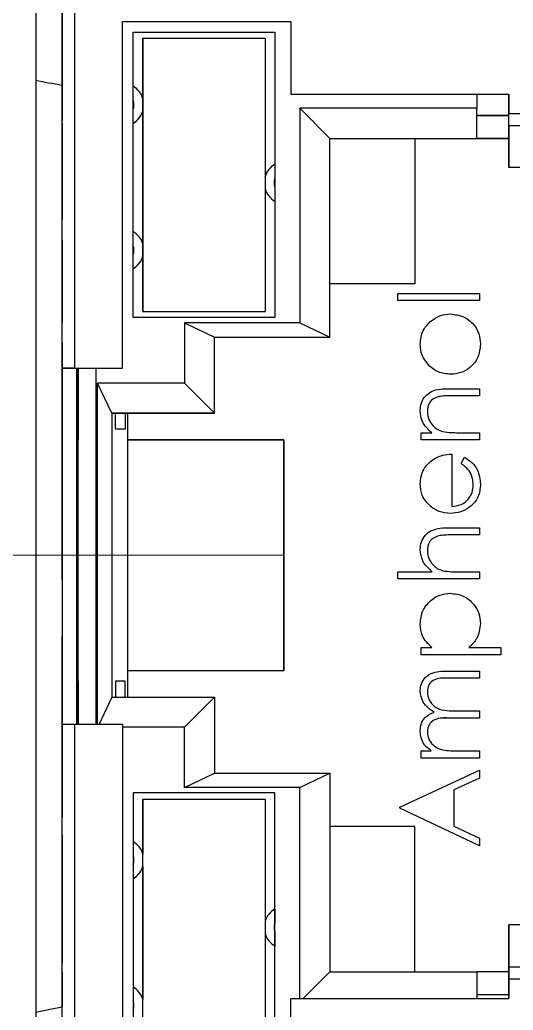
# Model space of a CAD drawing. Header units: millimetres. Extents: x 30 to 188, y 44 to 252.
# Drawn here: x 156.83 to 163.9, y 154.09 to 168.28 of the extents above; entities that cross this region are included whole.
import ezdxf

# ---------------------------------------------------------------- set-up
doc = ezdxf.new("R2010")
doc.units = ezdxf.units.MM

msp = doc.modelspace()

# ---------------------------------------------------------------- linework, layer by layer
at = {"color": 7, "linetype": 'Continuous', "lineweight": 25}
for p, q in [((157.056, 184.156), (157.056, 137.251)), ((157.434, 163.284), (157.434, 173.934)), ((157.612, 173.934), (157.612, 163.284)), ((157.434, 169.879), (157.434, 167.339)), ((157.434, 168.944), (157.434, 167.382)), ((158.298, 168.253), (160.711, 168.253)), ((158.298, 163.284), (158.298, 168.253)), ((158.298, 168.253), (160.711, 168.253)), ((160.711, 168.253), (160.711, 167.212)), ((160.711, 168.253), (160.711, 168.253)), ((160.711, 168.253), (160.711, 167.212)), ((158.45, 168.101), (160.482, 168.101)), ((158.45, 164.011), (158.45, 168.101)), ((158.45, 168.101), (160.482, 168.101)), ((158.59, 168.012), (158.59, 167.147)), ((158.59, 168.012), (158.59, 168.012)), ((158.59, 168.012), (160.343, 168.012)), ((160.482, 168.101), (160.482, 164.011)), ((160.482, 168.101), (160.482, 166.206)), ((160.482, 168.101), (160.482, 168.101)), ((157.434, 166.831), (157.434, 167.339)), ((157.434, 167.339), (157.434, 166.831)), ((157.434, 167.082), (157.434, 167.339)), ((157.434, 167.339), (157.434, 167.082)), ((157.434, 167.339), (157.434, 167.339)), ((157.434, 167.339), (157.434, 167.288)), ((157.434, 166.537), (157.434, 167.288)), ((160.711, 167.212), (163.835, 167.212)), ((160.711, 167.212), (160.711, 167.212)), ((160.711, 167.212), (163.378, 167.212)), ((163.378, 167.212), (163.835, 167.212)), ((163.378, 167.212), (163.378, 167.009)), ((163.835, 167.212), (163.835, 166.935)), ((163.835, 167.212), (163.835, 167.212)), ((163.835, 166.958), (163.835, 167.212)), ((157.434, 167.082), (157.434, 167.082)), ((158.59, 166.972), (158.59, 165.064)), ((163.378, 167.009), (160.838, 167.009)), ((160.838, 167.009), (160.838, 163.935)), ((161.27, 166.577), (160.838, 167.009)), ((163.378, 166.577), (163.378, 167.009)), ((158.571, 166.923), (158.571, 166.923)), ((163.835, 166.907), (163.378, 166.907)), ((163.378, 166.907), (163.835, 166.907)), ((163.835, 166.923), (163.835, 166.958)), ((163.835, 166.935), (165.613, 166.935)), ((163.835, 166.758), (163.835, 166.935)), ((163.835, 166.907), (163.835, 166.923)), ((163.835, 166.36), (163.835, 166.907)), ((163.835, 166.907), (163.835, 166.907)), ((163.835, 166.758), (163.835, 166.158)), ((165.613, 166.758), (163.835, 166.758)), ((161.27, 163.732), (161.27, 166.577)), ((161.27, 166.577), (163.378, 166.577)), ((161.27, 166.577), (162.489, 166.577)), ((162.489, 166.577), (163.835, 166.577)), ((162.489, 166.577), (162.489, 164.494)), ((163.835, 166.577), (163.378, 166.577)), ((163.378, 166.577), (163.378, 166.577)), ((163.835, 166.158), (163.835, 166.36)), ((165.613, 166.158), (163.835, 166.158)), ((160.362, 166.078), (160.362, 166.078)), ((160.482, 166.005), (160.482, 165.878)), ((157.434, 163.394), (157.434, 165.671)), ((160.482, 165.678), (160.482, 164.011)), ((160.482, 165.678), (160.482, 165.678)), ((157.434, 165.126), (157.434, 164.869)), ((157.434, 165.126), (157.434, 165.126)), ((157.434, 164.869), (157.434, 164.869)), ((158.571, 164.84), (158.571, 164.84)), ((158.59, 164.89), (158.59, 164.1)), ((162.489, 164.494), (161.27, 164.494)), ((162.489, 164.494), (161.27, 164.494)), ((162.489, 164.494), (162.489, 164.494)), ((162.243, 164.253), (162.243, 164.355)), ((162.243, 164.355), (163.415, 164.355)), ((163.415, 164.355), (163.415, 164.253)), ((157.434, 164.196), (157.434, 163.939)), ((157.434, 164.196), (157.434, 164.196)), ((157.434, 164.164), (157.434, 164.164)), ((157.434, 163.939), (157.434, 164.164)), ((163.415, 164.253), (162.243, 164.253)), ((160.482, 164.011), (158.45, 164.011)), ((158.59, 164.1), (158.59, 164.1)), ((158.59, 164.1), (160.343, 164.1)), ((158.59, 164.1), (160.343, 164.1)), ((160.343, 164.1), (160.343, 164.1)), ((157.434, 163.939), (157.434, 163.939)), ((160.838, 163.935), (159.187, 163.935)), ((159.187, 163.935), (159.187, 163.072)), ((159.187, 163.935), (159.619, 163.732)), ((160.838, 163.935), (161.27, 163.732)), ((159.619, 162.64), (159.619, 163.732)), ((159.619, 163.732), (161.27, 163.732)), ((159.619, 163.732), (161.27, 163.732)), ((157.434, 163.652), (157.434, 163.651)), ((157.434, 163.651), (157.434, 162.528)), ((157.434, 163.362), (157.434, 163.619)), ((163.388, 163.436), (163.388, 163.436)), ((157.612, 163.284), (157.434, 163.284)), ((157.434, 163.284), (157.638, 163.284)), ((157.434, 163.284), (157.434, 158.186)), ((157.612, 163.284), (158.298, 163.284)), ((157.638, 163.284), (157.917, 163.284)), ((157.638, 163.284), (157.638, 158.186)), ((157.663, 158.186), (157.663, 163.284)), ((157.663, 162.411), (157.663, 163.284)), ((157.663, 163.284), (157.663, 162.411)), ((157.663, 163.284), (157.663, 162.259)), ((157.917, 163.284), (158.298, 163.284)), ((157.917, 163.284), (157.917, 158.186)), ((158.298, 163.284), (158.298, 163.284)), ((157.942, 158.186), (157.942, 163.072)), ((158.146, 162.64), (157.942, 163.072)), ((159.187, 163.072), (157.942, 163.072)), ((159.619, 162.64), (159.187, 163.072)), ((162.988, 162.992), (163.415, 162.992)), ((163.415, 162.89), (163.022, 162.89)), ((163.415, 162.992), (163.415, 162.89)), ((162.597, 162.822), (162.597, 162.822)), ((158.146, 162.64), (158.146, 158.576)), ((158.146, 162.64), (159.619, 162.64)), ((158.196, 162.64), (158.146, 162.64)), ((158.196, 162.411), (158.196, 162.64)), ((159.619, 162.64), (158.196, 162.64)), ((158.338, 162.64), (158.338, 162.411)), ((158.374, 158.576), (158.374, 162.64)), ((157.434, 160.251), (157.434, 162.544)), ((157.663, 162.411), (157.663, 162.411)), ((158.338, 162.411), (158.196, 162.411)), ((162.58, 162.26), (162.58, 162.362)), ((162.58, 162.362), (162.73, 162.362)), ((163.113, 162.362), (163.415, 162.362)), ((163.415, 162.362), (163.415, 162.26)), ((157.663, 158.957), (157.663, 162.259)), ((157.663, 162.259), (157.663, 162.259)), ((160.609, 162.259), (158.374, 162.259)), ((158.374, 162.259), (160.609, 162.259)), ((160.609, 162.259), (160.609, 162.259)), ((160.609, 158.957), (160.609, 162.259)), ((160.609, 162.259), (160.609, 158.957)), ((163.415, 162.26), (162.58, 162.26)), ((163.019, 162.055), (163.019, 161.307)), ((163.151, 161.919), (163.199, 162.011)), ((157.434, 161.983), (157.434, 161.726)), ((157.434, 161.983), (157.434, 161.983)), ((157.434, 161.726), (157.434, 161.726)), ((163.389, 161.433), (163.389, 161.433)), ((157.434, 161.053), (157.434, 161.053)), ((157.434, 160.796), (157.434, 161.053)), ((157.434, 161.053), (157.434, 160.796)), ((157.434, 161.053), (157.434, 161.053)), ((162.988, 160.999), (163.415, 160.999)), ((163.415, 160.897), (163.022, 160.897)), ((163.415, 160.999), (163.415, 160.897)), ((157.434, 160.796), (157.434, 160.796)), ((162.243, 160.267), (162.243, 160.369)), ((162.243, 160.369), (162.738, 160.369)), ((163.113, 160.369), (163.415, 160.369)), ((163.415, 160.369), (163.415, 160.267)), ((163.415, 160.267), (162.243, 160.267)), ((157.434, 159.481), (157.434, 159.225)), ((157.434, 159.481), (157.434, 159.481)), ((157.434, 159.225), (157.434, 159.444)), ((157.434, 156.028), (157.434, 159.444)), ((157.434, 159.225), (157.434, 159.225)), ((162.58, 159.182), (162.58, 159.285)), ((162.58, 159.285), (162.734, 159.285)), ((163.723, 159.182), (162.58, 159.182)), ((163.264, 159.285), (163.723, 159.285)), ((163.723, 159.285), (163.723, 159.182)), ((157.663, 158.186), (157.663, 158.957)), ((157.663, 158.957), (157.663, 158.957)), ((158.374, 158.957), (160.609, 158.957)), ((162.963, 158.948), (163.415, 158.948)), ((163.415, 158.948), (163.415, 158.845)), ((157.434, 158.84), (157.434, 158.583)), ((157.434, 158.84), (157.434, 158.84)), ((157.663, 158.186), (157.663, 158.804)), ((157.663, 158.804), (157.663, 158.804)), ((157.663, 158.804), (157.663, 158.186)), ((158.338, 158.804), (158.196, 158.804)), ((158.196, 158.804), (158.196, 158.576)), ((158.338, 158.804), (158.196, 158.804)), ((158.338, 158.576), (158.338, 158.804)), ((163.415, 158.845), (162.962, 158.845)), ((157.434, 158.583), (157.434, 158.583)), ((158.146, 158.576), (157.962, 158.186)), ((158.146, 158.576), (159.619, 158.576)), ((159.619, 158.576), (159.187, 158.144)), ((159.619, 158.576), (159.619, 157.484)), ((163.09, 158.376), (163.415, 158.376)), ((163.415, 158.376), (163.415, 158.274)), ((157.434, 147.536), (157.434, 158.186)), ((157.434, 158.186), (157.612, 158.186)), ((157.612, 158.186), (157.612, 147.536)), ((157.612, 158.186), (158.298, 158.186)), ((158.298, 158.186), (158.298, 153.216)), ((162.605, 158.239), (162.605, 158.239)), ((163.415, 158.274), (162.99, 158.274)), ((159.187, 158.144), (158.298, 158.144)), ((159.187, 157.28), (159.187, 158.144)), ((157.434, 157.974), (157.434, 157.718)), ((157.434, 157.974), (157.434, 157.974)), ((162.58, 157.702), (162.58, 157.805)), ((162.58, 157.805), (162.725, 157.805)), ((163.064, 157.805), (163.415, 157.805)), ((163.415, 157.805), (163.415, 157.702)), ((157.434, 157.718), (157.434, 157.718)), ((163.415, 157.702), (162.58, 157.702)), ((159.187, 157.28), (159.619, 157.484)), ((159.619, 157.484), (161.27, 157.484)), ((160.838, 157.28), (161.27, 157.484)), ((161.27, 157.484), (161.27, 154.639)), ((162.272, 156.999), (163.415, 157.526)), ((163.415, 157.526), (163.415, 157.415)), ((163.415, 157.415), (163.049, 157.246)), ((160.482, 157.204), (158.45, 157.204)), ((158.45, 157.204), (158.45, 153.216)), ((160.482, 157.204), (158.45, 157.204)), ((160.838, 157.28), (159.187, 157.28)), ((160.482, 153.216), (160.482, 157.204)), ((160.482, 155.538), (160.482, 157.204)), ((160.482, 157.204), (160.482, 157.204)), ((160.838, 154.258), (160.838, 157.28)), ((163.049, 157.246), (163.049, 156.728)), ((157.434, 157.108), (157.434, 156.852)), ((157.434, 157.108), (157.434, 157.108)), ((157.434, 157.076), (157.434, 157.076)), ((157.434, 156.852), (157.434, 157.076)), ((158.59, 157.115), (158.59, 156.326)), ((158.59, 157.115), (158.59, 157.115)), ((158.59, 157.115), (160.343, 157.115)), ((162.272, 156.984), (162.272, 156.999)), ((163.415, 156.442), (162.272, 156.984)), ((157.434, 156.852), (157.434, 156.852)), ((162.489, 156.722), (161.27, 156.722)), ((162.489, 154.639), (162.489, 156.722)), ((163.049, 156.728), (163.415, 156.554)), ((157.434, 156.595), (157.434, 156.328)), ((157.434, 156.028), (157.434, 156.595)), ((163.415, 156.554), (163.415, 156.442)), ((157.434, 156.328), (157.434, 156.112)), ((157.434, 156.112), (157.434, 155.25)), ((158.571, 156.103), (158.571, 156.103)), ((158.59, 156.152), (158.59, 154.243)), ((157.434, 156.028), (157.434, 155.821)), ((157.434, 155.566), (157.434, 155.334)), ((160.362, 155.41), (160.362, 155.41)), ((160.482, 155.21), (160.482, 155.337)), ((157.434, 154.767), (157.434, 155.334)), ((157.434, 154.182), (157.434, 155.334)), ((157.434, 155.25), (157.434, 155.034)), ((163.835, 155.311), (163.835, 155.109)), ((163.835, 154.712), (163.835, 155.311)), ((165.613, 155.311), (163.835, 155.311)), ((163.835, 155.109), (163.835, 154.512)), ((157.434, 155.034), (157.434, 154.767)), ((160.482, 153.216), (160.482, 155.01)), ((160.482, 155.01), (160.482, 155.01)), ((157.434, 154.131), (157.434, 154.639)), ((157.434, 154.639), (157.434, 154.131)), ((161.27, 154.639), (160.889, 154.258)), ((161.27, 154.639), (163.378, 154.639)), ((163.378, 154.639), (163.378, 154.258)), ((163.835, 154.639), (163.378, 154.639)), ((163.835, 154.535), (163.835, 154.712)), ((163.835, 154.712), (165.613, 154.712)), ((163.835, 154.258), (163.835, 154.535)), ((165.613, 154.535), (163.835, 154.535)), ((163.835, 154.512), (163.835, 154.258)), ((160.711, 153.216), (160.711, 154.258)), ((160.711, 154.258), (163.835, 154.258)), ((160.711, 153.216), (160.711, 154.258)), ((160.711, 154.258), (160.711, 154.258)), ((163.835, 154.309), (163.378, 154.309)), ((157.434, 154.182), (157.434, 154.131)), ((157.434, 151.591), (157.434, 154.131))]:
    msp.add_line(p, q, dxfattribs=at)
at = {"color": 7, "linetype": 'Continuous', "lineweight": 18}
msp.add_line((160.609, 160.608), (31.04, 160.608), dxfattribs=at)
at = {"color": 7, "linetype": 'Continuous', "lineweight": 25, "flags": 128}
for points in [[(157.434, 167.549), (157.434, 167.586), (157.434, 167.655), (157.434, 167.754), (157.434, 167.88), (157.434, 168.029), (157.434, 168.196), (157.434, 168.375), (157.434, 168.56)], [(158.59, 164.1), (158.59, 164.435), (158.59, 164.843), (158.59, 165.306), (158.59, 165.802), (158.59, 166.31), (158.59, 166.807), (158.59, 167.269), (158.59, 167.677), (158.59, 168.012)], [(160.343, 168.012), (160.343, 167.677), (160.343, 167.269), (160.343, 166.807), (160.343, 166.31), (160.343, 165.802), (160.343, 165.306), (160.343, 164.843), (160.343, 164.435), (160.343, 164.1)], [(160.343, 166.029), (160.352, 166.056), (160.362, 166.078)], [(158.59, 153.204), (158.59, 153.538), (158.59, 153.946), (158.59, 154.409), (158.59, 154.906), (158.59, 155.414), (158.59, 155.91), (158.59, 156.373), (158.59, 156.781), (158.59, 157.115)], [(160.343, 157.115), (160.343, 156.781), (160.343, 156.373), (160.343, 155.91), (160.343, 155.414), (160.343, 154.906), (160.343, 154.409), (160.343, 153.946), (160.343, 153.538), (160.343, 153.204)], [(160.362, 155.41), (160.352, 155.388), (160.343, 155.361)]]:
    msp.add_lwpolyline(points, dxfattribs=at)
at = {"color": 7, "linetype": 'Continuous', "lineweight": 25}
for centre, radius, start, end in [((158.298, 167.059), 0.305, 16.5978, 60), ((158.298, 167.059), 0.165, 337.3801, 22.6199), ((158.298, 167.059), 0.305, 300, 343.4022), ((158.298, 167.059), 0.305, 300, 333.4349), ((160.635, 165.942), 0.305, 120, 163.4022), ((160.635, 165.942), 0.165, 157.3801, 202.6199), ((160.635, 165.942), 0.305, 196.5978, 240), ((160.635, 165.942), 0.305, 196.5978, 240), ((158.298, 164.977), 0.305, 16.5978, 60), ((158.298, 164.977), 0.165, 337.3801, 22.6199), ((158.298, 164.977), 0.305, 300, 343.4022), ((158.298, 164.977), 0.305, 300, 333.4349), ((158.298, 156.239), 0.305, 16.5978, 60), ((158.298, 156.239), 0.165, 337.3801, 22.6199), ((158.298, 156.239), 0.305, 300, 343.4022), ((158.298, 156.239), 0.305, 300, 333.4349), ((160.635, 155.274), 0.305, 120, 163.4022), ((160.635, 155.274), 0.165, 157.3801, 202.6199), ((160.635, 155.274), 0.305, 196.5978, 240), ((160.635, 155.274), 0.305, 196.5978, 240), ((158.298, 154.156), 0.305, 16.5978, 60), ((158.298, 154.156), 0.165, 337.3801, 22.6199)]:
    msp.add_arc(centre, radius, start, end, dxfattribs=at)
for centre, start_param, end_param in [((168.238, 167.999), 3.604445, 3.668166), ((168.238, 153.471), 2.615019, 2.67874)]:
    msp.add_ellipse(centre, major_axis=(12.497, 0), ratio=0.105104, start_param=start_param, end_param=end_param, dxfattribs=at)
for points, knots in [([(158.59, 167.147), (158.59, 167.146), (158.59, 167.145), (158.59, 167.135), (158.59, 167.108), (158.59, 167.059), (158.59, 167.011), (158.59, 166.984), (158.59, 166.974), (158.59, 166.973), (158.59, 166.972)], [0, 0, 0, 0, 0.062998, 0.126033, 0.251361, 0.500523, 0.749294, 0.874199, 0.937238, 1, 1, 1, 1]), ([(157.434, 166.544), (157.434, 166.595), (157.434, 166.768), (157.434, 166.783), (157.434, 166.794)], [0, 0, 0, 0, 0.289248, 1, 1, 1, 1]), ([(157.434, 166.794), (157.434, 166.789), (157.434, 166.779), (157.434, 166.646), (157.434, 166.396), (157.434, 166.201), (157.434, 166.104)], [0, 0, 0, 0, 0.281267, 0.560797, 0.780459, 1, 1, 1, 1]), ([(157.434, 166.111), (157.434, 166.148), (157.434, 166.222), (157.434, 166.352), (157.434, 166.518), (157.434, 166.53), (157.434, 166.537)], [0, 0, 0, 0, 0.1253761, 0.2508133, 0.5005733, 1, 1, 1, 1]), ([(157.434, 166.537), (157.434, 166.529), (157.434, 166.518), (157.434, 166.345), (157.434, 166.21), (157.434, 166.135), (157.434, 166.098)], [0, 0, 0, 0, 0.499305, 0.749003, 0.874469, 1, 1, 1, 1]), ([(160.482, 166.206), (160.482, 166.205), (160.482, 166.203), (160.482, 166.188), (160.482, 166.167), (160.482, 166.132), (160.482, 166.077), (160.482, 166.031), (160.482, 166.005)], [0, 0, 0, 0, 0.123604, 0.249344, 0.371575, 0.500456, 0.720234, 1, 1, 1, 1]), ([(157.434, 165.671), (157.434, 165.678), (157.434, 165.689), (157.434, 165.862), (157.434, 165.998), (157.434, 166.073), (157.434, 166.111)], [0, 0, 0, 0, 0.499358, 0.749004, 0.874469, 1, 1, 1, 1]), ([(157.434, 166.104), (157.434, 166.023), (157.434, 165.86), (157.434, 165.655), (157.434, 165.444), (157.434, 165.427), (157.434, 165.414)], [0, 0, 0, 0, 0.186816, 0.373656, 0.560747, 1, 1, 1, 1]), ([(157.434, 166.098), (157.434, 166.06), (157.434, 165.986), (157.434, 165.855), (157.434, 165.69), (157.434, 165.679), (157.434, 165.671)], [0, 0, 0, 0, 0.125392, 0.250799, 0.500659, 1, 1, 1, 1]), ([(160.482, 165.878), (160.482, 165.853), (160.482, 165.807), (160.482, 165.752), (160.482, 165.717), (160.482, 165.696), (160.482, 165.68), (160.482, 165.679), (160.482, 165.678)], [0, 0, 0, 0, 0.278024, 0.499445, 0.625619, 0.750547, 0.875039, 1, 1, 1, 1]), ([(157.434, 165.414), (157.434, 165.421), (157.434, 165.435), (157.434, 165.528), (157.434, 165.648), (157.434, 165.671)], [0, 0, 0, 0, 0.449026, 0.895363, 1, 1, 1, 1]), ([(157.434, 164.627), (157.434, 164.712), (157.434, 164.838), (157.434, 164.977), (157.434, 165.079), (157.434, 165.124), (157.434, 165.125), (157.434, 165.126)], [0, 0, 0, 0, 0.248686, 0.373898, 0.499072, 0.748868, 1, 1, 1, 1]), ([(158.59, 165.064), (158.59, 165.063), (158.59, 165.062), (158.59, 165.052), (158.59, 165.025), (158.59, 164.977), (158.59, 164.928), (158.59, 164.901), (158.59, 164.891), (158.59, 164.89), (158.59, 164.89)], [0, 0, 0, 0, 0.062998, 0.126033, 0.251361, 0.500523, 0.749294, 0.874199, 0.937238, 1, 1, 1, 1]), ([(157.434, 164.869), (157.434, 164.87), (157.434, 164.87), (157.434, 164.788), (157.434, 164.728), (157.434, 164.654), (157.434, 164.601), (157.434, 164.574)], [0, 0, 0, 0, 0.499062, 0.624343, 0.749592, 0.874768, 1, 1, 1, 1]), ([(157.434, 164.164), (157.434, 164.192), (157.434, 164.25), (157.434, 164.403), (157.434, 164.542), (157.434, 164.627)], [0, 0, 0, 0, 0.281083, 0.561725, 1, 1, 1, 1]), ([(157.434, 164.574), (157.434, 164.541), (157.434, 164.475), (157.434, 164.382), (157.434, 164.307), (157.434, 164.203), (157.434, 164.199), (157.434, 164.196)], [0, 0, 0, 0, 0.1252879, 0.2504838, 0.3757098, 0.5010032, 1, 1, 1, 1]), ([(162.703, 163.948), (162.752, 163.985), (162.841, 164.051), (162.951, 164.059), (163, 164.062)], [0, 0, 0, 0, 0.559216, 1, 1, 1, 1]), ([(163, 164.062), (163.063, 164.054), (163.19, 164.039), (163.333, 163.923), (163.418, 163.78), (163.426, 163.68), (163.43, 163.63)], [0, 0, 0, 0, 0.279521, 0.559381, 0.779507, 1, 1, 1, 1]), ([(162.565, 163.63), (162.572, 163.698), (162.585, 163.819), (162.667, 163.908), (162.703, 163.948)], [0, 0, 0, 0, 0.559182, 1, 1, 1, 1]), ([(157.434, 163.403), (157.434, 163.403), (157.434, 163.469), (157.434, 163.612), (157.434, 163.636), (157.434, 163.652)], [0, 0, 0, 0, 0.001213, 0.299656, 1, 1, 1, 1]), ([(157.434, 163.619), (157.434, 163.594), (157.434, 163.546), (157.434, 163.386), (157.434, 163.18), (157.434, 163.04), (157.434, 162.971)], [0, 0, 0, 0, 0.280536, 0.559829, 0.779711, 1, 1, 1, 1]), ([(162.703, 163.312), (162.659, 163.364), (162.579, 163.456), (162.569, 163.577), (162.565, 163.63)], [0, 0, 0, 0, 0.55888, 1, 1, 1, 1]), ([(162.703, 163.312), (162.659, 163.364), (162.579, 163.456), (162.569, 163.577), (162.565, 163.63)], [0, 0, 0, 0, 0.55888, 1, 1, 1, 1]), ([(163.43, 163.63), (163.423, 163.566), (163.41, 163.438), (163.292, 163.298), (163.15, 163.211), (163.05, 163.202), (163, 163.198)], [0, 0, 0, 0, 0.2797756, 0.5591788, 0.7795916, 1, 1, 1, 1]), ([(157.434, 162.972), (157.434, 163.025), (157.434, 163.132), (157.434, 163.284), (157.434, 163.332), (157.434, 163.362)], [0, 0, 0, 0, 0.279848, 0.559627, 1, 1, 1, 1]), ([(163, 163.198), (162.938, 163.204), (162.828, 163.214), (162.742, 163.282), (162.703, 163.312)], [0, 0, 0, 0, 0.559285, 1, 1, 1, 1]), ([(163, 163.198), (162.938, 163.204), (162.828, 163.214), (162.742, 163.282), (162.703, 163.312)], [0, 0, 0, 0, 0.559285, 1, 1, 1, 1]), ([(157.434, 162.528), (157.434, 162.535), (157.434, 162.549), (157.434, 162.636), (157.434, 162.788), (157.434, 162.911), (157.434, 162.972)], [0, 0, 0, 0, 0.2812423, 0.5612276, 0.7810137, 1, 1, 1, 1]), ([(157.434, 162.971), (157.434, 162.89), (157.434, 162.727), (157.434, 162.517), (157.434, 162.364), (157.434, 162.283), (157.434, 162.275), (157.434, 162.272)], [0, 0, 0, 0, 0.186465, 0.372748, 0.559296, 0.779391, 1, 1, 1, 1]), ([(162.565, 162.68), (162.568, 162.717), (162.575, 162.792), (162.635, 162.891), (162.769, 162.99), (162.898, 162.992), (162.988, 162.992)], [0, 0, 0, 0, 0.187021, 0.37389, 0.56061, 1, 1, 1, 1]), ([(162.832, 162.878), (162.806, 162.869), (162.752, 162.853), (162.679, 162.779), (162.672, 162.706), (162.668, 162.662)], [0, 0, 0, 0, 0.281192, 0.561331, 1, 1, 1, 1]), ([(163.022, 162.89), (162.986, 162.89), (162.923, 162.89), (162.86, 162.882), (162.832, 162.878)], [0, 0, 0, 0, 0.5602545, 1, 1, 1, 1]), ([(163.022, 162.89), (162.986, 162.89), (162.923, 162.89), (162.86, 162.882), (162.832, 162.878)], [0, 0, 0, 0, 0.5602545, 1, 1, 1, 1]), ([(162.73, 162.362), (162.678, 162.411), (162.584, 162.498), (162.571, 162.624), (162.565, 162.68)], [0, 0, 0, 0, 0.559141, 1, 1, 1, 1]), ([(162.668, 162.662), (162.671, 162.626), (162.679, 162.554), (162.738, 162.469), (162.808, 162.407), (162.862, 162.388), (162.889, 162.378)], [0, 0, 0, 0, 0.279553, 0.559373, 0.779703, 1, 1, 1, 1]), ([(157.434, 162.272), (157.434, 162.278), (157.434, 162.292), (157.434, 162.392), (157.434, 162.517), (157.434, 162.544)], [0, 0, 0, 0, 0.442418, 0.882376, 1, 1, 1, 1]), ([(162.889, 162.378), (162.931, 162.372), (163.005, 162.362), (163.08, 162.362), (163.113, 162.362)], [0, 0, 0, 0, 0.5596576, 1, 1, 1, 1]), ([(162.73, 161.964), (162.78, 161.993), (162.87, 162.047), (162.974, 162.052), (163.019, 162.055)], [0, 0, 0, 0, 0.558897, 1, 1, 1, 1]), ([(163.199, 162.011), (163.237, 161.987), (163.312, 161.941), (163.409, 161.809), (163.422, 161.695), (163.43, 161.625)], [0, 0, 0, 0, 0.280919, 0.5614069, 1, 1, 1, 1]), ([(157.434, 161.486), (157.434, 161.569), (157.434, 161.692), (157.434, 161.827), (157.434, 161.927), (157.434, 161.976), (157.434, 161.981), (157.434, 161.983)], [0, 0, 0, 0, 0.248919, 0.374131, 0.499186, 0.749097, 1, 1, 1, 1]), ([(162.565, 161.627), (162.574, 161.701), (162.589, 161.834), (162.687, 161.924), (162.73, 161.964)], [0, 0, 0, 0, 0.558919, 1, 1, 1, 1]), ([(163.327, 161.612), (163.324, 161.646), (163.318, 161.715), (163.269, 161.833), (163.196, 161.887), (163.151, 161.919)], [0, 0, 0, 0, 0.280534, 0.560966, 1, 1, 1, 1]), ([(157.434, 161.726), (157.434, 161.723), (157.434, 161.719), (157.434, 161.633), (157.434, 161.554), (157.434, 161.478), (157.434, 161.428)], [0, 0, 0, 0, 0.4994986, 0.6252062, 0.7508878, 1, 1, 1, 1]), ([(162.721, 161.301), (162.67, 161.352), (162.58, 161.444), (162.57, 161.571), (162.565, 161.627)], [0, 0, 0, 0, 0.558577, 1, 1, 1, 1]), ([(162.721, 161.301), (162.67, 161.352), (162.58, 161.444), (162.57, 161.571), (162.565, 161.627)], [0, 0, 0, 0, 0.558577, 1, 1, 1, 1]), ([(163.43, 161.625), (163.424, 161.561), (163.413, 161.434), (163.291, 161.298), (163.148, 161.218), (163.049, 161.209), (163, 161.205)], [0, 0, 0, 0, 0.279885, 0.558859, 0.779462, 1, 1, 1, 1]), ([(163.019, 161.307), (163.065, 161.312), (163.155, 161.323), (163.257, 161.404), (163.318, 161.505), (163.324, 161.576), (163.327, 161.612)], [0, 0, 0, 0, 0.2799631, 0.5593589, 0.7795256, 1, 1, 1, 1]), ([(157.434, 161.053), (157.434, 161.118), (157.434, 161.234), (157.434, 161.409), (157.434, 161.486)], [0, 0, 0, 0, 0.559762, 1, 1, 1, 1]), ([(157.434, 161.428), (157.434, 161.395), (157.434, 161.329), (157.434, 161.24), (157.434, 161.165), (157.434, 161.06), (157.434, 161.056), (157.434, 161.053)], [0, 0, 0, 0, 0.125196, 0.250429, 0.375761, 0.501015, 1, 1, 1, 1]), ([(163, 161.205), (162.943, 161.21), (162.842, 161.219), (162.758, 161.276), (162.721, 161.301)], [0, 0, 0, 0, 0.559427, 1, 1, 1, 1]), ([(163, 161.205), (162.943, 161.21), (162.842, 161.219), (162.758, 161.276), (162.721, 161.301)], [0, 0, 0, 0, 0.559427, 1, 1, 1, 1]), ([(162.565, 160.687), (162.568, 160.725), (162.575, 160.799), (162.635, 160.898), (162.768, 160.998), (162.898, 160.999), (162.988, 160.999)], [0, 0, 0, 0, 0.18702, 0.373895, 0.560598, 1, 1, 1, 1]), ([(162.832, 160.885), (162.806, 160.876), (162.753, 160.859), (162.679, 160.786), (162.672, 160.713), (162.668, 160.669)], [0, 0, 0, 0, 0.281325, 0.561481, 1, 1, 1, 1]), ([(163.022, 160.897), (162.986, 160.897), (162.923, 160.897), (162.86, 160.889), (162.832, 160.885)], [0, 0, 0, 0, 0.5602808, 1, 1, 1, 1]), ([(163.022, 160.897), (162.986, 160.897), (162.923, 160.897), (162.86, 160.889), (162.832, 160.885)], [0, 0, 0, 0, 0.560281, 1, 1, 1, 1]), ([(162.738, 160.369), (162.684, 160.418), (162.588, 160.504), (162.572, 160.631), (162.565, 160.687)], [0, 0, 0, 0, 0.559941, 1, 1, 1, 1]), ([(162.668, 160.669), (162.671, 160.633), (162.679, 160.56), (162.738, 160.476), (162.808, 160.414), (162.862, 160.395), (162.889, 160.385)], [0, 0, 0, 0, 0.279552, 0.559389, 0.77971, 1, 1, 1, 1]), ([(157.434, 160.508), (157.434, 160.503), (157.434, 160.495), (157.434, 160.393), (157.434, 160.215), (157.434, 160.026), (157.434, 159.92), (157.434, 159.867)], [0, 0, 0, 0, 0.250636, 0.500578, 0.749857, 0.874937, 1, 1, 1, 1]), ([(157.434, 160.251), (157.434, 160.296), (157.434, 160.415), (157.434, 160.491), (157.434, 160.502), (157.434, 160.508)], [0, 0, 0, 0, 0.231558, 0.615382, 1, 1, 1, 1]), ([(162.889, 160.385), (162.931, 160.379), (163.005, 160.369), (163.08, 160.369), (163.113, 160.369)], [0, 0, 0, 0, 0.559645, 1, 1, 1, 1]), ([(162.565, 159.622), (162.572, 159.686), (162.587, 159.815), (162.703, 159.957), (162.844, 160.048), (162.945, 160.057), (162.995, 160.062)], [0, 0, 0, 0, 0.279627, 0.559432, 0.779703, 1, 1, 1, 1]), ([(162.995, 160.062), (163.059, 160.054), (163.188, 160.039), (163.329, 159.92), (163.417, 159.777), (163.425, 159.676), (163.43, 159.626)], [0, 0, 0, 0, 0.27954, 0.559273, 0.779559, 1, 1, 1, 1]), ([(157.434, 159.867), (157.434, 159.823), (157.434, 159.736), (157.434, 159.594), (157.434, 159.524), (157.434, 159.481)], [0, 0, 0, 0, 0.28019, 0.560474, 1, 1, 1, 1]), ([(162.734, 159.285), (162.68, 159.337), (162.581, 159.43), (162.57, 159.563), (162.565, 159.622)], [0, 0, 0, 0, 0.558418, 1, 1, 1, 1]), ([(163.43, 159.626), (163.42, 159.551), (163.402, 159.418), (163.306, 159.326), (163.264, 159.285)], [0, 0, 0, 0, 0.558466, 1, 1, 1, 1]), ([(162.565, 158.665), (162.568, 158.7), (162.575, 158.769), (162.633, 158.859), (162.76, 158.945), (162.879, 158.947), (162.963, 158.948)], [0, 0, 0, 0, 0.186885, 0.373579, 0.560268, 1, 1, 1, 1]), ([(157.434, 158.387), (157.434, 158.441), (157.434, 158.547), (157.434, 158.689), (157.434, 158.827), (157.434, 158.834), (157.434, 158.84)], [0, 0, 0, 0, 0.187124, 0.373777, 0.560487, 1, 1, 1, 1]), ([(162.962, 158.845), (162.891, 158.848), (162.802, 158.851), (162.718, 158.789), (162.677, 158.733), (162.672, 158.682), (162.668, 158.647)], [0, 0, 0, 0, 0.499445, 0.624933, 0.750561, 1, 1, 1, 1]), ([(162.962, 158.845), (162.892, 158.847), (162.804, 158.849), (162.726, 158.797), (162.714, 158.779), (162.711, 158.774)], [0, 0, 0, 0, 0.751483, 0.940297, 1, 1, 1, 1]), ([(162.767, 158.359), (162.736, 158.378), (162.675, 158.416), (162.589, 158.516), (162.574, 158.609), (162.565, 158.665)], [0, 0, 0, 0, 0.2812634, 0.5620938, 1, 1, 1, 1]), ([(162.668, 158.647), (162.67, 158.623), (162.673, 158.576), (162.705, 158.511), (162.75, 158.455), (162.87, 158.375), (162.992, 158.376), (163.09, 158.376)], [0, 0, 0, 0, 0.125317, 0.250662, 0.376086, 0.501515, 1, 1, 1, 1]), ([(157.434, 158.583), (157.434, 158.585), (157.434, 158.587), (157.434, 158.52), (157.434, 158.467), (157.434, 158.402), (157.434, 158.354), (157.434, 158.33)], [0, 0, 0, 0, 0.499624, 0.624793, 0.749909, 0.874955, 1, 1, 1, 1]), ([(157.434, 157.934), (157.434, 157.996), (157.434, 158.107), (157.434, 158.301), (157.434, 158.387)], [0, 0, 0, 0, 0.560822, 1, 1, 1, 1]), ([(157.434, 158.33), (157.434, 158.3), (157.434, 158.24), (157.434, 158.13), (157.434, 157.986), (157.434, 157.979), (157.434, 157.974)], [0, 0, 0, 0, 0.125688, 0.251266, 0.500653, 1, 1, 1, 1]), ([(162.565, 158.093), (162.569, 158.126), (162.575, 158.193), (162.637, 158.302), (162.717, 158.337), (162.767, 158.359)], [0, 0, 0, 0, 0.280809, 0.561507, 1, 1, 1, 1]), ([(162.99, 158.274), (162.915, 158.277), (162.821, 158.281), (162.727, 158.224), (162.68, 158.167), (162.673, 158.112), (162.668, 158.075)], [0, 0, 0, 0, 0.500537, 0.625897, 0.751368, 1, 1, 1, 1]), ([(162.99, 158.274), (162.916, 158.276), (162.824, 158.279), (162.735, 158.231), (162.72, 158.211), (162.716, 158.205)], [0, 0, 0, 0, 0.742401, 0.928335, 1, 1, 1, 1]), ([(162.607, 157.921), (162.594, 157.952), (162.57, 158.007), (162.566, 158.067), (162.565, 158.093)], [0, 0, 0, 0, 0.559743, 1, 1, 1, 1]), ([(162.607, 157.921), (162.594, 157.952), (162.57, 158.007), (162.566, 158.067), (162.565, 158.093)], [0, 0, 0, 0, 0.559743, 1, 1, 1, 1]), ([(162.668, 158.075), (162.672, 158.041), (162.68, 157.974), (162.741, 157.889), (162.866, 157.807), (162.982, 157.806), (163.064, 157.805)], [0, 0, 0, 0, 0.186544, 0.37335, 0.56013, 1, 1, 1, 1]), ([(157.434, 157.52), (157.434, 157.572), (157.434, 157.676), (157.434, 157.845), (157.434, 157.9), (157.434, 157.934)], [0, 0, 0, 0, 0.281316, 0.561895, 1, 1, 1, 1]), ([(162.725, 157.805), (162.7, 157.823), (162.655, 157.856), (162.622, 157.901), (162.607, 157.921)], [0, 0, 0, 0, 0.5601482, 1, 1, 1, 1]), ([(157.434, 157.718), (157.434, 157.716), (157.434, 157.713), (157.434, 157.647), (157.434, 157.597), (157.434, 157.535), (157.434, 157.49), (157.434, 157.467)], [0, 0, 0, 0, 0.498874, 0.624077, 0.749401, 0.874668, 1, 1, 1, 1]), ([(157.434, 157.076), (157.434, 157.104), (157.434, 157.159), (157.434, 157.305), (157.434, 157.439), (157.434, 157.52)], [0, 0, 0, 0, 0.281125, 0.562031, 1, 1, 1, 1]), ([(157.434, 157.467), (157.434, 157.432), (157.434, 157.363), (157.434, 157.27), (157.434, 157.199), (157.434, 157.112), (157.434, 157.11), (157.434, 157.108)], [0, 0, 0, 0, 0.125005, 0.249906, 0.375023, 0.500193, 1, 1, 1, 1]), ([(158.59, 156.152), (158.59, 156.153), (158.59, 156.154), (158.59, 156.164), (158.59, 156.191), (158.59, 156.239), (158.59, 156.288), (158.59, 156.315), (158.59, 156.325), (158.59, 156.326), (158.59, 156.326)], [0, 0, 0, 0, 0.0629761, 0.1259988, 0.2513018, 0.5004545, 0.7492982, 0.8742136, 0.93724, 1, 1, 1, 1]), ([(157.434, 155.821), (157.434, 155.793), (157.434, 155.742), (157.434, 155.7), (157.434, 155.681)], [0, 0, 0, 0, 0.560012, 1, 1, 1, 1]), ([(157.434, 155.681), (157.434, 155.664), (157.434, 155.633), (157.434, 155.587), (157.434, 155.566)], [0, 0, 0, 0, 0.5599894, 1, 1, 1, 1]), ([(160.482, 155.538), (160.482, 155.537), (160.482, 155.535), (160.482, 155.52), (160.482, 155.499), (160.482, 155.464), (160.482, 155.409), (160.482, 155.363), (160.482, 155.337)], [0, 0, 0, 0, 0.123782, 0.248626, 0.371967, 0.499146, 0.720614, 1, 1, 1, 1]), ([(160.482, 155.21), (160.482, 155.185), (160.482, 155.139), (160.482, 155.084), (160.482, 155.049), (160.482, 155.028), (160.482, 155.012), (160.482, 155.011), (160.482, 155.01)], [0, 0, 0, 0, 0.277593, 0.500757, 0.625143, 0.751259, 0.874808, 1, 1, 1, 1]), ([(158.59, 154.069), (158.59, 154.07), (158.59, 154.071), (158.59, 154.081), (158.59, 154.108), (158.59, 154.156), (158.59, 154.205), (158.59, 154.232), (158.59, 154.242), (158.59, 154.243), (158.59, 154.243)], [0, 0, 0, 0, 0.0629761, 0.1259988, 0.2513018, 0.5004545, 0.7492982, 0.8742136, 0.93724, 1, 1, 1, 1])]:
    msp.add_open_spline(points, degree=3, knots=knots, dxfattribs=at)

doc.saveas('drawing.dxf')
